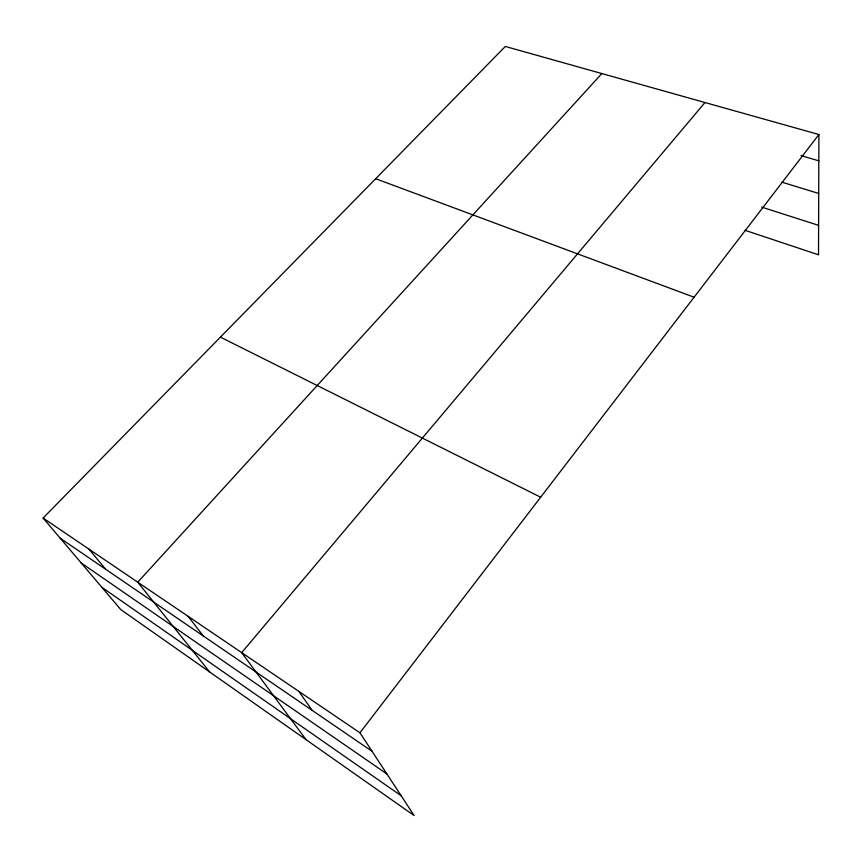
<?xml version="1.0" encoding="UTF-8"?>
<svg xmlns="http://www.w3.org/2000/svg" width="862" height="862" viewBox="0 0 862 862"><rect width="100%" height="100%" fill="white"/><g stroke="black" fill="none" stroke-linecap="round" stroke-linejoin="round"><path stroke-width="1.29" d="M43.1 518.051L359.95 732.786L414.126 815.549L120.723 609.531L43.1 518.051L505.326 46.451L818.9 134.526L818.512 254.796L745.134 230.337M359.95 732.786L818.9 134.526M704.976 102.524L241.683 652.642L306.042 739.65M601.838 73.561L137.758 582.206L209.671 671.983M801.003 155.613L818.814 160.817M781.92 182.173L818.706 193.454M761.674 207.117L818.609 225.359M375.681 178.725L694.093 297.218M220.413 337.139L540.657 497.223M60.178 538.179L372.061 751.298M81.297 563.058L386.887 773.936M101.845 587.291L401.153 795.734M89.001 549.159L105.541 569.168M188.099 616.319L203.26 635.951M298.845 691.378L312.141 710.353"/></g></svg>
